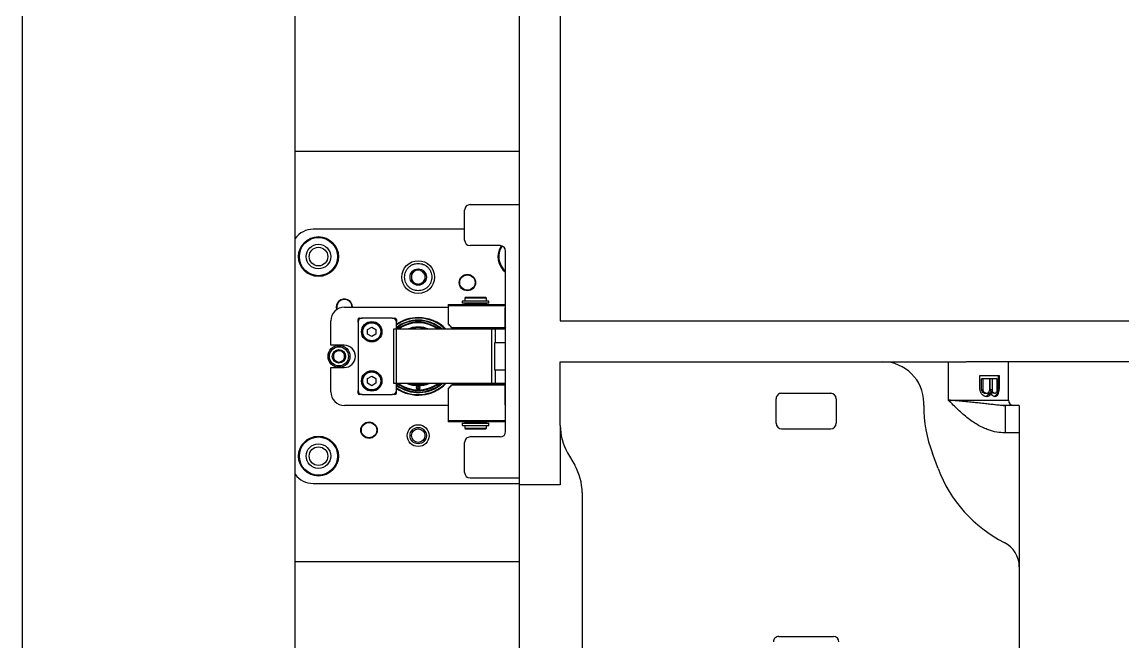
# Model space of a CAD drawing. Header units: millimetres. Extents: x 914 to 910632, y -176 to 682692.
# Drawn here: x 26270.7 to 26673.7, y 8096.4 to 8323.2 of the extents above; entities that cross this region are included whole.
import ezdxf

# ---------------------------------------------------------------- set-up
doc = ezdxf.new("R2010")
doc.units = ezdxf.units.MM
doc.layers.add('画图', color=3, linetype='Continuous', lineweight=30)

# ---------------------------------------------------------------- blocks, each defined once
blk = doc.blocks.new('SDHGSJH')
at = {"color": 7, "linetype": 'Continuous', "lineweight": 30}
for p, q in [((2000, -336.74), (2000, 336.74)), ((2000, -336.74), (2000, 336.74)), ((1900, 328.22), (1900, -327.8)), ((1818, 47.21), (1818, 162.21)), ((1795, 50.07), (1795, 139.35)), ((1635, 77.21), (1635, 112.21)), ((1723, 102.71), (1703, 102.71)), ((1635, 28.21), (1635, 77.21)), ((1900, 75.21), (1818, 75.21)), ((1803, 25.5), (1803, 47.21)), ((1803, 47.21), (1818, 47.21)), ((1818, -152.79), (1818, 47.21)), ((1893.5, 46.71), (1818, 46.71)), ((1836, 44.71), (1818, 44.71)), ((1664.75, 41.22), (1666.82, 35.7)), ((1838, 42.71), (1838, 31.71)), ((1800.32, 35.5), (1797.68, 40.07)), ((1635, 28.21), (1640.22, 28.21)), ((1635, 18.21), (1635, 28.21)), ((1640.22, 18.21), (1640.22, 28.21)), ((1825, 29.71), (1836, 29.71)), ((1702, 15.71), (1702, 24.71)), ((1722, 26.71), (1704, 26.71)), ((1724, 24.71), (1724, 15.71)), ((1803, 25.5), (1803, 2.21)), ((1823, 27.71), (1823, -38.29)), ((1823, 24.21), (1844, 24.21)), ((1829.12, 25.46), (1829.12, 24.66)), ((1838.88, 25.46), (1829.12, 25.46)), ((1838.88, 24.66), (1829.12, 24.66)), ((1830.22, 26.71), (1830.03, 26.51)), ((1830.03, 26.51), (1830.03, 25.46)), ((1837.97, 26.51), (1830.03, 26.51)), ((1830.03, 24.46), (1830.03, 24.21)), ((1837.97, 24.46), (1830.03, 24.46)), ((1837.77, 26.71), (1830.22, 26.71)), ((1830.25, 24.66), (1830.25, 24.46)), ((1837.75, 24.46), (1837.75, 24.66)), ((1837.97, 26.51), (1837.77, 26.71)), ((1837.97, 25.46), (1837.97, 26.51)), ((1837.97, 24.21), (1837.97, 24.46)), ((1838.88, 24.66), (1838.88, 25.46)), ((1844, 23.71), (1844, 24.21)), ((1844, 23.71), (1823, 23.71)), ((1844, 12), (1844, 23.71)), ((1635, 18.21), (1640.22, 18.21)), ((1639, 16.21), (1639, 2.21)), ((1640.22, 18.4), (1641.67, 18.15)), ((1661, 2.21), (1661, 16.21)), ((1670, 18.15), (1670, 17.21)), ((1823.28, 17.86), (1823, 18.15)), ((1823, 17.86), (1823.28, 17.86)), ((1823.28, 10.86), (1823.28, 17.86)), ((1844, 18.21), (1882, 18.21)), ((1642.32, 7.21), (1642.32, 12.21)), ((1642.62, 12.21), (1642.32, 12.21)), ((1642.77, 13.25), (1642.43, 13.25)), ((1642.77, 13.25), (1642.62, 12.21)), ((1642.62, 12.21), (1642.62, 7.21)), ((1643.22, 14.09), (1642.77, 13.25)), ((1643.22, 14.09), (1642.79, 14.09)), ((1643.04, 12.42), (1643.04, 8.46)), ((1643.82, 14.71), (1643.22, 14.09)), ((1643.82, 14.71), (1643.29, 14.71)), ((1643.68, 14.92), (1644.22, 14.92)), ((1644.08, 13.67), (1643.81, 13.67)), ((1644.24, 14.91), (1643.82, 14.71)), ((1644.08, 13.67), (1644.72, 13.67)), ((1644.5, 13.46), (1645.17, 13.46)), ((1644.72, 13.67), (1645.17, 13.46)), ((1644.78, 13.05), (1645.47, 13.05)), ((1644.93, 8.46), (1644.93, 12.42)), ((1644.93, 12.42), (1645.62, 12.42)), ((1645.17, 13.46), (1645.47, 13.05)), ((1645.37, 13.67), (1645.52, 14.09)), ((1645.37, 13.67), (1646.08, 13.67)), ((1645.47, 13.05), (1645.62, 12.42)), ((1646.23, 14.09), (1645.52, 14.09)), ((1645.62, 12.42), (1645.62, 8.46)), ((1645.82, 12.42), (1645.82, 8.46)), ((1646.23, 14.09), (1646.08, 13.67)), ((1646.83, 14.71), (1646.14, 14.71)), ((1646.83, 14.71), (1646.23, 14.09)), ((1646.61, 14.92), (1647.44, 14.92)), ((1647.27, 13.67), (1646.78, 13.67)), ((1647.28, 14.92), (1646.83, 14.71)), ((1647.88, 13.67), (1647.27, 13.67)), ((1647.78, 13.46), (1648.33, 13.46)), ((1647.88, 13.67), (1648.33, 13.46)), ((1648.13, 13.05), (1648.63, 13.05)), ((1648.3, 8.46), (1648.3, 12.42)), ((1648.3, 12.42), (1648.78, 12.42)), ((1648.33, 13.46), (1648.63, 13.05)), ((1648.63, 13.05), (1648.78, 12.42)), ((1648.78, 12.42), (1648.78, 8.46)), ((1649.39, 12.21), (1649.39, 7.21)), ((1722, 13.71), (1704, 13.71)), ((1863, 13.71), (1863, 12.71)), ((1863, 12.71), (1863, 10.11)), ((1863.5, 14.21), (1864.5, 14.21)), ((1875.5, 14.21), (1864.5, 14.21)), ((1875.5, 14.21), (1876.5, 14.21)), ((1877, 13.71), (1877, 12.71)), ((1877, -12.29), (1877, 12.71)), ((1887, 13.21), (1887, 4.31)), ((1643.04, 8.46), (1644.93, 8.46)), ((1644.93, 8.46), (1645.62, 8.46)), ((1645.82, 8.46), (1648.3, 8.46)), ((1648.3, 8.46), (1648.78, 8.46)), ((1823, 10.58), (1823.28, 10.86)), ((1823, 10.86), (1823.28, 10.86)), ((1842.4, 10.26), (1823, 10.26)), ((1823, 10.11), (1826.78, 10.11)), ((1823.18, 10.76), (1842.81, 10.76)), ((1826.78, 5.21), (1826.78, 10.11)), ((1826.78, 10.11), (1828.04, 10.11)), ((1828.04, 10.11), (1828.04, -9.69)), ((1828.04, 10.11), (1862.99, 10.11)), ((1830.03, 10.26), (1830.03, 10.11)), ((1837.97, 10.11), (1837.97, 10.26)), ((1842.28, 10.11), (1842.4, 10.26)), ((1842.4, 10.26), (1842.81, 10.76)), ((1862.99, 10.11), (1862.99, -9.69)), ((1862.99, 10.11), (1864.05, 10.11)), ((1864.05, -9.69), (1864.05, 10.11)), ((1870.5, 10.08), (1872, 10.94)), ((1870.5, 8.35), (1870.5, 10.08)), ((1872, 7.48), (1870.5, 8.35)), ((1872, 10.94), (1873.5, 10.08)), ((1873.5, 8.35), (1872, 7.48)), ((1873.5, 10.08), (1873.5, 8.35)), ((1649.39, 7.21), (1642.32, 7.21)), ((1823, 5.21), (1826.78, 5.21)), ((1826.78, 5.21), (1827.09, 5.21)), ((1827.09, -4.79), (1827.09, 5.21)), ((1887, 4.31), (1882.1, 4.31)), ((1593, 2.21), (1654.44, 2.21)), ((1661, 2.21), (1654.44, 2.21)), ((1685, 2.21), (1661, 2.21)), ((1803, 2.21), (1685, 2.21)), ((1882.1, -3.89), (1887, -3.89)), ((1887, -3.89), (1887, -12.79)), ((1823, -4.79), (1826.78, -4.79)), ((1826.78, -9.69), (1826.78, -4.79)), ((1826.78, -4.79), (1827.09, -4.79)), ((1870.5, -7.92), (1872, -7.06)), ((1870.5, -9.65), (1870.5, -7.92)), ((1872, -7.06), (1873.5, -7.92)), ((1873.5, -7.92), (1873.5, -9.65)), ((1823, -9.69), (1826.78, -9.69)), ((1823, -9.84), (1842.4, -9.84)), ((1823.28, -10.44), (1823, -10.15)), ((1823.28, -10.44), (1823, -10.44)), ((1842.81, -10.34), (1823.18, -10.34)), ((1823.28, -17.44), (1823.28, -10.44)), ((1826.78, -9.69), (1828.04, -9.69)), ((1828.04, -9.69), (1862.99, -9.69)), ((1830.03, -9.69), (1830.03, -9.84)), ((1837.97, -9.84), (1837.97, -9.69)), ((1842.4, -9.84), (1842.28, -9.69)), ((1842.81, -10.34), (1842.4, -9.84)), ((1844, -18.29), (1844, -11.57)), ((1862.99, -9.69), (1864.05, -9.69)), ((1863, -9.69), (1863, -12.29)), ((1872, -10.52), (1870.5, -9.65)), ((1873.5, -9.65), (1872, -10.52)), ((1803, -12.79), (1593, -12.79)), ((1803, -127.79), (1803, -12.79)), ((1863, -13.29), (1863, -12.29)), ((1864.5, -13.79), (1863.5, -13.79)), ((1864.5, -13.79), (1875.5, -13.79)), ((1876.5, -13.79), (1875.5, -13.79)), ((1877, -12.29), (1877, -13.29)), ((1823, -17.72), (1823.28, -17.44)), ((1823.28, -17.44), (1823, -17.44)), ((1823, -18.29), (1844, -18.29)), ((1844, -18.79), (1823, -18.79)), ((1829.12, -19.24), (1829.12, -20.04)), ((1829.12, -19.24), (1838.88, -19.24)), ((1829.12, -20.04), (1838.88, -20.04)), ((1830.03, -18.79), (1830.03, -19.04)), ((1830.03, -19.04), (1837.97, -19.04)), ((1830.03, -20.04), (1830.03, -21.09)), ((1830.25, -19.04), (1830.25, -19.24)), ((1837.75, -19.24), (1837.75, -19.04)), ((1837.97, -19.04), (1837.97, -18.79)), ((1837.97, -21.09), (1837.97, -20.04)), ((1838.88, -20.04), (1838.88, -19.24)), ((1882, -17.79), (1844, -17.79)), ((1844, -18.79), (1844, -18.29)), ((1830.03, -21.09), (1830.22, -21.29)), ((1830.03, -21.09), (1837.97, -21.09)), ((1830.22, -21.29), (1837.77, -21.29)), ((1837.77, -21.29), (1837.97, -21.09)), ((1825, -40.29), (1836, -40.29)), ((1838, -42.29), (1838, -53.29)), ((1838, -46.29), (1893.5, -46.29)), ((1836, -55.29), (1818, -55.29)), ((1818, -74.79), (1900, -74.79))]:
    blk.add_line(p, q, dxfattribs=at)
at = {"color": 8, "linetype": 'Continuous', "lineweight": 30}
blk.add_line((1661, 16.21), (1639, 16.21), dxfattribs=at)
at = {"color": 7, "linetype": 'Continuous', "lineweight": 30, "flags": 128}
for points in [[(1855, 10.71), (1853.07, 10.53), (1851.5, 10.11)], [(1855, 10.51), (1853.11, 10.34), (1852.16, 10.11)], [(1858.5, 10.11), (1856.93, 10.53), (1855, 10.71)], [(1857.84, 10.11), (1856.89, 10.34), (1855, 10.51)]]:
    blk.add_lwpolyline(points, dxfattribs=at)
at = {"color": 7, "linetype": 'Continuous', "lineweight": 30}
for centre, radius in [((1891.5, 36.71), 7.3), ((1891.5, 36.71), 7), ((1891.5, 36.71), 4.5), ((1891.5, 36.71), 3.4), ((1855, 29.21), 4), ((1855, 29.21), 3), ((1855, 29.21), 2.46), ((1873, 27.21), 3), ((1873, 27.21), 2.8), ((1855, 11.71), 0.625), ((1872, 9.21), 3.75), ((1872, 9.21), 3.5), ((1884, 0.21), 4), ((1884, 0.21), 3.5), ((1884, 0.21), 2.45), ((1872, -8.79), 3.75), ((1872, -8.79), 3.5), ((1837, -26.79), 3), ((1837, -26.79), 2.8), ((1855, -28.79), 6), ((1855, -28.79), 3), ((1891.5, -36.29), 7.3), ((1891.5, -36.29), 7), ((1891.5, -36.29), 4.5), ((1891.5, -36.29), 3.4)]:
    blk.add_circle(centre, radius, dxfattribs=at)
for centre, radius, start, end in [((1703, 104.71), 2, 180, 270), ((1723, 104.71), 2, 270, 0), ((1645, 77.21), 10, 180, 243.1813), ((1617.93, 23.67), 50, 20.556, 63.1813), ((1815, 50.07), 20, 180, 210), ((1836, 42.71), 2, 0, 90), ((1893.5, 38.71), 8, 35.6591, 90), ((1620, 18.15), 50, 0, 20.556), ((1783, 25.5), 20, 0, 30), ((1825, 27.71), 2, 90, 180), ((1836, 31.71), 2, 270, 0), ((1704, 24.71), 2, 90, 180), ((1722, 24.71), 2, 0, 90), ((1637, 16.21), 2, 0, 90), ((1685, 17.21), 15, 180, 270), ((1882, 13.21), 5, 0, 90), ((1704, 15.71), 2, 180, 270), ((1722, 15.71), 2, 270, 0), ((1855, 0.21), 14.19, 55.6771, 135.7514), ((1855, 0.21), 14, 55.1501, 134.9971), ((1855, 0.21), 13.25, 52.8594, 131.6542), ((1855, 0.21), 13.05, 52.1913, 130.6572), ((1855, 0.21), 12.5, 52.3728, 127.6272), ((1855, 0.21), 12.3, 53.5985, 126.4015), ((1863.5, 13.71), 0.5, 90, 180), ((1864.5, 12.71), 1.5, 90, 180), ((1875.5, 12.71), 1.5, 0, 90), ((1876.5, 13.71), 0.5, 0, 90), ((1855, 0.21), 16.12, 133.0301, 139.1208), ((1855, 0.21), 10.7, 90, 112.2964), ((1855, 0.21), 10.1, 78.5788, 101.4212), ((1855, 0.21), 10.7, 67.7036, 90), ((1882.1, 0.21), 4.1, 90, 270), ((1884, 0.21), 2.08, 135.4517, 164.5483), ((1884, 0.21), 2.08, 75.4517, 104.5483), ((1884, 0.21), 2.08, 15.4517, 44.5483), ((1884, 0.21), 2.08, 195.4517, 224.5483), ((1884, 0.21), 2.07, 255.4517, 284.5483), ((1884, 0.21), 2.08, 315.4517, 344.5483), ((1855, 0.21), 16.12, 220.8792, 226.9699), ((1855, 0.21), 14.19, 224.2486, 270), ((1855, 0.21), 14, 225.0029, 270), ((1855, 0.21), 13.25, 228.3458, 270), ((1855, 0.21), 13.05, 229.3428, 270), ((1855, 0.21), 12.5, 232.3728, 270), ((1855, 0.21), 12.3, 233.5985, 270), ((1855, 0.21), 10.7, 247.7036, 292.2964), ((1855, 0.21), 10.5, 250.537, 289.463), ((1855, 0.21), 12.5, 270, 307.6272), ((1855, 0.21), 12.3, 270, 306.4015), ((1855, 0.21), 13.05, 270, 307.8087), ((1855, 0.21), 13.25, 270, 307.1406), ((1855, 0.21), 14, 270, 304.8499), ((1855, 0.21), 14.19, 270, 304.3229), ((1864.5, -12.29), 1.5, 180, 270), ((1863.5, -13.29), 0.5, 180, 270), ((1875.5, -12.29), 1.5, 270, 0), ((1876.5, -13.29), 0.5, 270, 0), ((1882, -12.79), 5, 270, 0), ((1882, -17.79), 3, 180, 17.4577), ((1882, -17.79), 2.8, 180, 270), ((1882, -17.79), 2.8, 270, 16.2602), ((1855, -28.79), 2.55, 131.3649, 168.6351), ((1855, -28.79), 2.55, 71.3649, 108.6351), ((1855, -28.79), 2.55, 11.3649, 48.6351), ((1818.5, -36.29), 7.3, 327.0987, 51.9435), ((1818.5, -36.29), 7, 326.3137, 49.9948), ((1855, -28.79), 2.55, 191.3649, 228.6351), ((1855, -28.79), 2.55, 251.3649, 288.6351), ((1855, -28.79), 2.55, 311.3649, 348.6351), ((1825, -38.29), 2, 180, 270), ((1836, -42.29), 2, 0, 90), ((1893.5, -38.29), 8, 270, 324.3409), ((1836, -53.29), 2, 270, 0)]:
    blk.add_arc(centre, radius, start, end, dxfattribs=at)
for centre, major_axis, ratio, start_param, end_param in [((1661, 36.69), (-15.88, -107.68), 0.141419, 4.952593, 4.962513), ((1661, 19.5), (-19.09, -27.72), 0.394462, 5.167401, 5.197033), ((1661, 17.13), (-21.33, -13.87), 0.388181, 5.400959, 5.440213), ((1661, 23.36), (-16.43, -64.52), 0.226815, 4.930336, 4.940141), ((1661, 16.48), (-20.41, -19.81), 0.414084, 5.256307, 5.275871), ((1661, 15.79), (-21.97, -5.34), 0.218533, 5.565909, 5.595193), ((1661, 14.47), (-21.97, -5.34), 0.218533, 5.556172, 5.585418), ((1661, 13.01), (-21.97, 5.34), 0.218533, 0.746457, 0.775559), ((1661, 14.33), (-21.97, 5.34), 0.218533, 0.756165, 0.785246), ((1661, 12.11), (-20.41, 19.81), 0.414084, 1.10467, 1.12404), ((1661, 13.85), (-21.33, 13.87), 0.388181, 0.97948, 1.018189), ((1661, 10.23), (16.43, -64.52), 0.226815, 4.611168, 4.620846), ((1661, 13.46), (17.41, -42.73), 0.314774, 4.570346, 4.580018), ((1661, 14.01), (-21.33, -13.87), 0.388181, 5.206955, 5.245653), ((1661, 10.86), (-16.43, -64.52), 0.226815, 4.736221, 4.745896), ((1661, 12.32), (-20.41, -19.81), 0.414084, 5.062395, 5.081756), ((1661, 14.4), (-21.97, -5.34), 0.218533, 5.372125, 5.401189), ((1661, 13.08), (-21.97, -5.34), 0.218533, 5.362425, 5.391506), ((1661, 14.47), (-21.97, 5.34), 0.218533, 0.949912, 0.979159), ((1661, 15.79), (-21.97, 5.34), 0.218533, 0.959649, 0.988933), ((1661, 16.48), (-20.41, 19.81), 0.414084, 1.30827, 1.327833), ((1661, 17.13), (-21.33, 13.87), 0.388181, 1.183167, 1.22242), ((1661, 23.36), (16.43, -64.52), 0.226815, 4.814961, 4.824766), ((1661, 19.5), (19.09, -27.72), 0.394462, 4.636825, 4.666457), ((1661, 36.69), (15.88, -107.68), 0.141419, 4.910897, 4.920817)]:
    blk.add_ellipse(centre, major_axis=major_axis, ratio=ratio, start_param=start_param, end_param=end_param, dxfattribs=at)
for points, knots in [([(1640.22, 28.21), (1641.24, 28.15), (1643.3, 28.04), (1645.92, 27.29), (1648.12, 26.4), (1649.95, 25.46), (1651.83, 24.3), (1653.73, 22.92), (1655.62, 21.37), (1657.42, 19.74), (1659.2, 18.01), (1660.38, 16.83), (1661, 16.21)], [0, 0, 0, 0, 0.124884, 0.2498077, 0.3295782, 0.4127365, 0.4998447, 0.5989025, 0.6978838, 0.796583, 0.8941531, 1, 1, 1, 1]), ([(1640.22, 18.21), (1640.77, 18.19), (1641.9, 18.16), (1643.64, 17.97), (1645.45, 17.77), (1647.42, 17.54), (1649.13, 17.36), (1650.55, 17.21), (1651.57, 17.1), (1652.67, 16.99), (1653.87, 16.87), (1655.5, 16.72), (1657.87, 16.5), (1659.85, 16.32), (1661, 16.21)], [0, 0, 0, 0, 0.097751, 0.19731, 0.294105, 0.391164, 0.500035, 0.543944, 0.590911, 0.640921, 0.693984, 0.750091, 0.854593, 1, 1, 1, 1]), ([(1868.7, 9.21), (1868.74, 9.63), (1868.81, 10.27), (1869.22, 11.04), (1869.65, 11.56), (1870.18, 11.99), (1870.94, 12.4), (1871.58, 12.47), (1872, 12.51)], [0, 0, 0, 0, 0.239432, 0.369772, 0.499998, 0.630325, 0.760572, 1, 1, 1, 1]), ([(1872, 12.51), (1872.41, 12.47), (1873.06, 12.4), (1873.82, 11.99), (1874.35, 11.56), (1874.78, 11.04), (1875.19, 10.27), (1875.26, 9.63), (1875.3, 9.21)], [0, 0, 0, 0, 0.239445, 0.369792, 0.500016, 0.63034, 0.760573, 1, 1, 1, 1]), ([(1854.88, 11.71), (1854.88, 11.73), (1854.88, 11.76), (1854.91, 11.8), (1854.95, 11.83), (1854.98, 11.84), (1855, 11.84)], [0, 0, 0, 0, 0.25077, 0.500509, 0.750914, 1, 1, 1, 1]), ([(1855.13, 11.71), (1855.12, 11.7), (1855.12, 11.67), (1855.1, 11.64), (1855.08, 11.62), (1855.06, 11.6), (1855.02, 11.59), (1854.99, 11.59), (1854.96, 11.59), (1854.93, 11.61), (1854.91, 11.63), (1854.88, 11.66), (1854.88, 11.7), (1854.88, 11.71)], [0, 0, 0, 0, 0.125541, 0.186859, 0.25018, 0.3765331, 0.4375236, 0.5004943, 0.6266906, 0.6877411, 0.750633, 0.8763109, 1, 1, 1, 1]), ([(1855, 11.84), (1855.02, 11.84), (1855.05, 11.83), (1855.09, 11.8), (1855.12, 11.76), (1855.12, 11.73), (1855.13, 11.71)], [0, 0, 0, 0, 0.250815, 0.500141, 0.750982, 1, 1, 1, 1]), ([(1875.3, 9.21), (1875.26, 8.8), (1875.19, 8.16), (1874.78, 7.39), (1874.35, 6.86), (1873.82, 6.43), (1873.06, 6.04), (1872, 5.83), (1870.94, 6.04), (1870.18, 6.43), (1869.65, 6.86), (1869.22, 7.39), (1868.81, 8.16), (1868.74, 8.8), (1868.7, 9.21)], [0, 0, 0, 0, 0.119724, 0.184882, 0.250002, 0.315164, 0.380281, 0.500005, 0.619718, 0.684886, 0.749997, 0.815159, 0.880276, 1, 1, 1, 1]), ([(1884, 2.52), (1883.71, 2.36), (1883.22, 2.07), (1882.51, 1.66), (1882.16, 1.46), (1882, 1.37)], [0, 0, 0, 0, 0.439159, 0.751365, 1, 1, 1, 1]), ([(1882, 1.37), (1882, 1.04), (1882, 0.47), (1882, -0.35), (1882, -0.76), (1882, -0.94)], [0, 0, 0, 0, 0.4391296, 0.7513969, 1, 1, 1, 1]), ([(1886, 1.37), (1885.71, 1.53), (1885.22, 1.82), (1884.51, 2.23), (1884.16, 2.43), (1884, 2.52)], [0, 0, 0, 0, 0.439135, 0.751372, 1, 1, 1, 1]), ([(1886, -0.94), (1886, -0.61), (1886, -0.05), (1886, 0.78), (1886, 1.19), (1886, 1.37)], [0, 0, 0, 0, 0.439131, 0.75135, 1, 1, 1, 1]), ([(1882, -0.94), (1882.29, -1.11), (1882.78, -1.39), (1883.49, -1.8), (1883.84, -2.01), (1884, -2.1)], [0, 0, 0, 0, 0.439158, 0.751406, 1, 1, 1, 1]), ([(1884, -2.1), (1884.29, -1.93), (1884.78, -1.65), (1885.49, -1.24), (1885.84, -1.03), (1886, -0.94)], [0, 0, 0, 0, 0.439135, 0.751372, 1, 1, 1, 1]), ([(1868.7, -8.79), (1868.74, -8.37), (1868.81, -7.73), (1869.22, -6.96), (1869.65, -6.44), (1870.18, -6.01), (1870.94, -5.6), (1871.58, -5.53), (1872, -5.49)], [0, 0, 0, 0, 0.239453, 0.369772, 0.499997, 0.630338, 0.760574, 1, 1, 1, 1]), ([(1872, -5.49), (1872.41, -5.53), (1873.06, -5.6), (1873.82, -6.01), (1874.35, -6.44), (1874.78, -6.96), (1875.19, -7.73), (1875.26, -8.37), (1875.3, -8.79)], [0, 0, 0, 0, 0.239444, 0.369792, 0.500015, 0.630338, 0.760551, 1, 1, 1, 1]), ([(1875.3, -8.79), (1875.26, -9.2), (1875.19, -9.84), (1874.78, -10.61), (1874.35, -11.14), (1873.82, -11.57), (1873.06, -11.96), (1872, -12.17), (1870.94, -11.96), (1870.18, -11.57), (1869.65, -11.14), (1869.22, -10.61), (1868.81, -9.84), (1868.74, -9.2), (1868.7, -8.79)], [0, 0, 0, 0, 0.119724, 0.184882, 0.250003, 0.315165, 0.380282, 0.500006, 0.619719, 0.684893, 0.749997, 0.815159, 0.880276, 1, 1, 1, 1]), ([(1850, -28.79), (1850.07, -28.16), (1850.17, -27.19), (1850.79, -26.03), (1851.44, -25.23), (1852.24, -24.58), (1853.4, -23.96), (1854.37, -23.85), (1855, -23.79)], [0, 0, 0, 0, 0.239458, 0.368354, 0.499999, 0.631633, 0.760542, 1, 1, 1, 1]), ([(1855, -23.79), (1855.63, -23.85), (1856.6, -23.96), (1857.76, -24.58), (1858.56, -25.23), (1859.21, -26.03), (1859.83, -27.19), (1859.93, -28.16), (1860, -28.79)], [0, 0, 0, 0, 0.239458, 0.368367, 0.500001, 0.631646, 0.760542, 1, 1, 1, 1]), ([(1855, -25.9), (1854.64, -26.11), (1854.03, -26.46), (1853.14, -26.98), (1852.7, -27.23), (1852.5, -27.34)], [0, 0, 0, 0, 0.439138, 0.751388, 1, 1, 1, 1]), ([(1852.5, -27.34), (1852.5, -27.76), (1852.5, -28.46), (1852.5, -29.49), (1852.5, -30), (1852.5, -30.23)], [0, 0, 0, 0, 0.439155, 0.751396, 1, 1, 1, 1]), ([(1857.5, -27.34), (1857.14, -27.14), (1856.53, -26.78), (1855.64, -26.27), (1855.2, -26.01), (1855, -25.9)], [0, 0, 0, 0, 0.439123, 0.751397, 1, 1, 1, 1]), ([(1857.5, -30.23), (1857.5, -29.82), (1857.5, -29.11), (1857.5, -28.08), (1857.5, -27.57), (1857.5, -27.34)], [0, 0, 0, 0, 0.4391172, 0.751359, 1, 1, 1, 1]), ([(1860, -28.79), (1859.93, -29.42), (1859.83, -30.38), (1859.21, -31.55), (1858.56, -32.35), (1857.76, -33), (1856.6, -33.6), (1855, -33.91), (1853.4, -33.6), (1852.24, -33), (1851.44, -32.35), (1850.79, -31.55), (1850.17, -30.38), (1850.07, -29.42), (1850, -28.79)], [0, 0, 0, 0, 0.119728, 0.184182, 0.250004, 0.315816, 0.380273, 0.5, 0.619727, 0.684184, 0.749996, 0.815818, 0.880272, 1, 1, 1, 1]), ([(1852.5, -30.23), (1852.86, -30.44), (1853.47, -30.79), (1854.36, -31.31), (1854.8, -31.56), (1855, -31.67)], [0, 0, 0, 0, 0.439149, 0.751393, 1, 1, 1, 1]), ([(1855, -31.67), (1855.36, -31.47), (1855.97, -31.11), (1856.86, -30.6), (1857.3, -30.34), (1857.5, -30.23)], [0, 0, 0, 0, 0.439135, 0.751369, 1, 1, 1, 1])]:
    blk.add_open_spline(points, degree=3, knots=knots, dxfattribs=at)

msp = doc.modelspace()

# ---------------------------------------------------------------- block references
at = {"layer": '画图', "color": 4, "lineweight": 30, "rotation": 180}
msp.add_blockref('SDHGSJH', (28270.737, 8201.125), dxfattribs=at)

doc.saveas('drawing.dxf')
